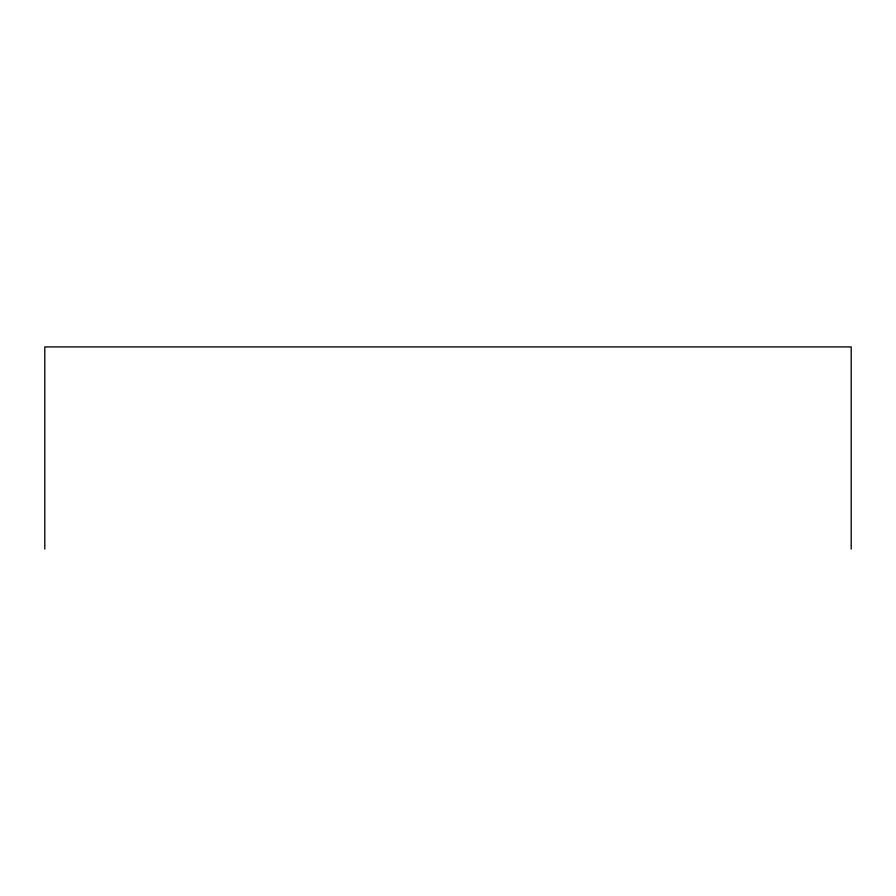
<?xml version="1.0" encoding="UTF-8"?>
<svg xmlns="http://www.w3.org/2000/svg" width="896" height="896" viewBox="0 0 896 896"><rect width="100%" height="100%" fill="white"/><g stroke="black" fill="none" stroke-linecap="round" stroke-linejoin="round"><path stroke-width="1.34" d="M851.2 549.08L851.2 346.92L44.8 346.92L44.8 549.08"/></g></svg>
